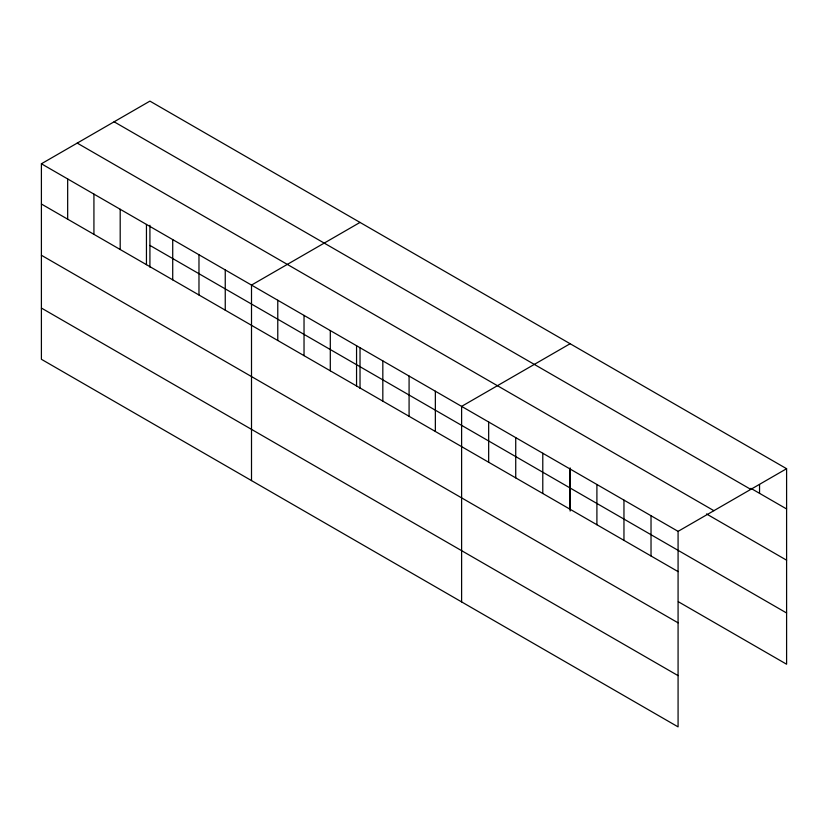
<?xml version="1.0" encoding="UTF-8"?>
<svg xmlns="http://www.w3.org/2000/svg" width="828" height="828" viewBox="0 0 828 828"><rect width="100%" height="100%" fill="white"/><g stroke="black" fill="none" stroke-linecap="round" stroke-linejoin="round"><path stroke-width="1.24" d="M41.4 163.778L678.08 531.359L678.08 726.88L41.4 359.29L41.4 163.778L149.92 101.12L786.6 468.71L786.6 664.222L678.36 601.739M360.025 222.421L251.505 285.08L251.505 480.592M570.13 343.724L461.61 406.382L461.61 601.894M678.08 531.359L786.6 468.71M750.882 488.334L786.6 508.961M114.109 121.799L750.789 489.379M77.211 143.099L713.891 510.679M706.501 513.95L786.6 560.194M149.92 245.398L786.6 612.989M41.4 204.019L678.08 571.61M41.4 255.262L678.08 622.842M41.4 308.057L678.08 675.638M759.545 484.525L759.545 493.333M651.025 515.74L651.025 555.981M623.96 500.112L623.96 540.363M596.905 484.494L596.905 524.745M570.13 467.892L570.13 511.062M569.85 468.865L569.85 509.116M542.785 453.247L542.785 493.498M515.73 437.629L515.73 477.87M488.665 422.001L488.665 462.252M435.352 391.22L435.352 431.471M409.084 376.057L409.084 416.308M382.826 360.894L382.826 401.135M360.025 347.853L360.025 388.477M356.557 345.731L356.557 385.972M330.3 330.569L330.3 370.809M304.031 315.406L304.031 355.647M277.773 300.243L277.773 340.484M225.247 269.918L225.247 310.158M198.979 254.755L198.979 294.996M172.721 239.592L172.721 279.833M149.92 225.288L149.92 267.175M146.452 224.429L146.452 264.67M120.195 209.267L120.195 249.507M93.926 194.104L93.926 234.345M67.668 178.941L67.668 219.182"/></g></svg>
